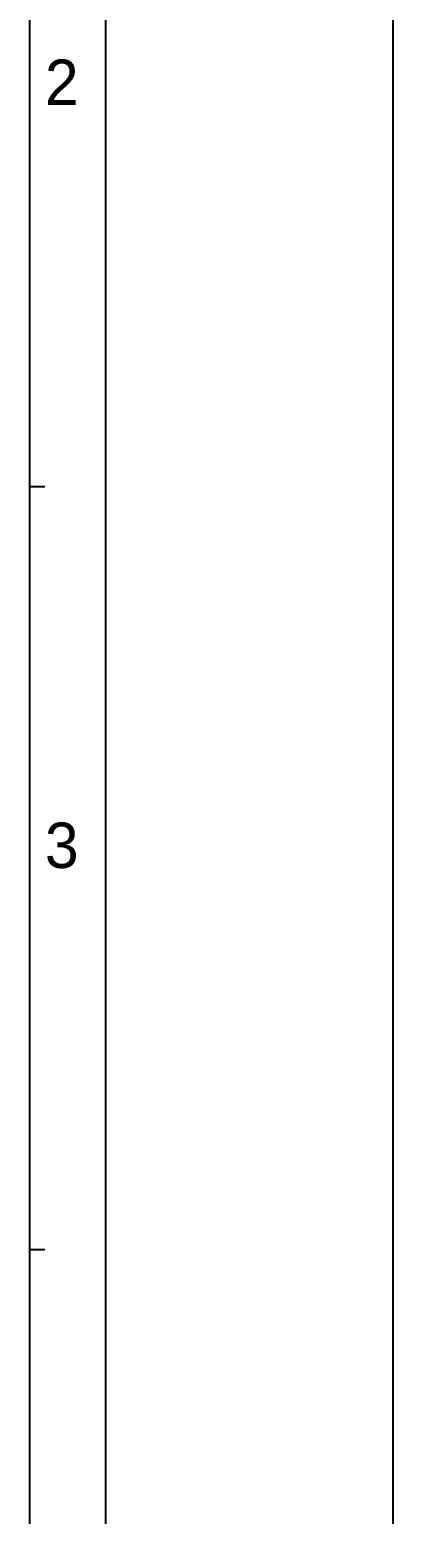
# Model space of a CAD drawing. Header units: millimetres. Extents: x 0 to 420, y 0 to 297.
# Drawn here: x 396 to 420, y 104.3 to 202.4 of the extents above; entities that cross this region are included whole.
import ezdxf

# ---------------------------------------------------------------- set-up
doc = ezdxf.new("R2010")
doc.units = ezdxf.units.MM
doc.header["$LTSCALE"] = 23.1
doc.layers.get('0').update_dxf_attribs({"linetype": 'CONTINUOUS'})
doc.styles.add('TEXTSTYLE_2', font='txt')

msp = doc.modelspace()

# ---------------------------------------------------------------- linework, layer by layer
at = {"color": 7, "linetype": 'CONTINUOUS'}
for p, q in [((420, 0), (420, 297)), ((401, 281.5), (401, 15.5)), ((396, 21), (396, 276)), ((396, 172.2), (397, 172.2)), ((396, 121.8), (397, 121.8))]:
    msp.add_line(p, q, dxfattribs=at)

# ---------------------------------------------------------------- texts
at = {"color": 7, "linetype": 'CONTINUOUS', "char_height": 3, "width": 3, "attachment_point": 1, "line_spacing_factor": 0.9, "style": 'TEXTSTYLE_2'}
for s, insert in [('2', (397, 200.4)), ('3', (397, 150))]:
    msp.add_mtext(s, dxfattribs=dict(at, insert=insert))

doc.saveas('drawing.dxf')
